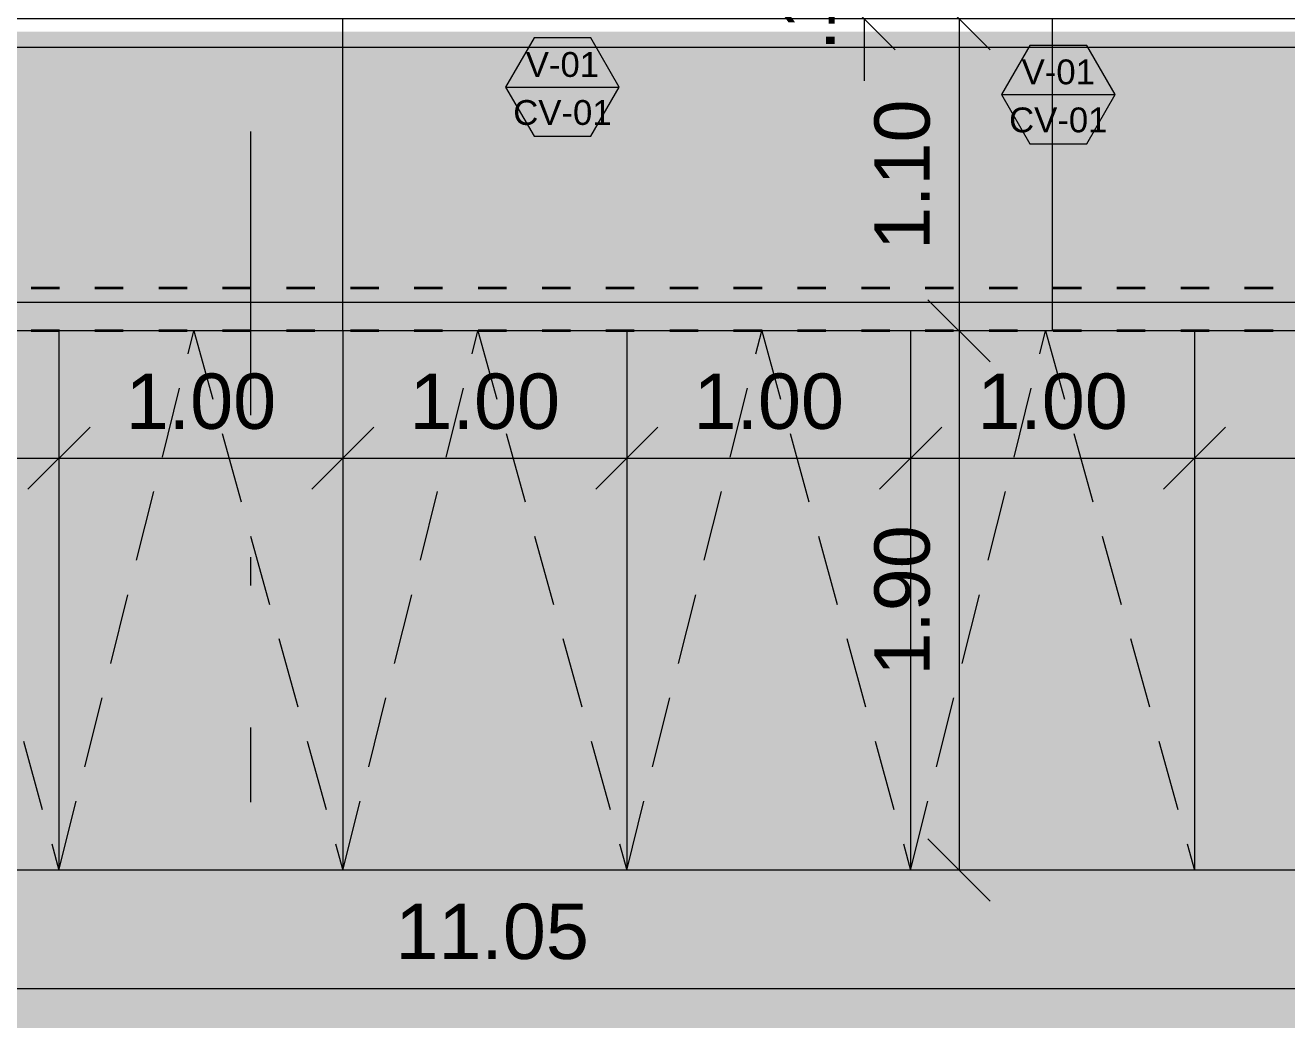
# Model space of a CAD drawing. Header units: inches. Extents: x 99003 to 99155, y 101852 to 101926.
# Drawn here: x 99038.947 to 99043.391, y 101881.228 to 101884.732 of the extents above; entities that cross this region are included whole.
import ezdxf
from ezdxf.enums import TextEntityAlignment as Align

# ---------------------------------------------------------------- set-up
doc = ezdxf.new("R2010")
doc.units = ezdxf.units.IN
doc.header["$MEASUREMENT"] = 0
for name, pattern in [('DASHDOTX2', [2, 1, -0.5, 0, -0.5]), ('DOT', [0.25, 0, -0.25]), ('HIDDEN', [0.375, 0.25, -0.125])]:
    doc.linetypes.add(name, pattern=pattern)
for name, color, linetype, lineweight in [('A-HTCH-253', 253, 'Continuous', 0), ('A_EJES', 75, 'DASHDOTX2', 5), ('A_PISO', 250, 'Continuous', 0), ('A_PISO-GRAN', 250, 'Continuous', 0), ('A_PROY', 16, 'HIDDEN', 5), ('A_TEXT-DIM', 54, 'Continuous', 13), ('A_TEXT-IDEN', 5, 'Continuous', 18), ('A_TEXT-NOTA', 53, 'Continuous', 20), ('A_URBA-LIND', 161, 'DOT', 35), ('A_URBA-VIA', 14, 'Continuous', 0)]:
    doc.layers.add(name, color=color, linetype=linetype, lineweight=lineweight)
doc.styles.add('ARIAL', font='arial.ttf')
doc.dimstyles.new('BAN_REP_1-125', dxfattribs={"dimtxt": 0.195, "dimasz": 0.2188, "dimexe": 0.15, "dimexo": 0.03, "dimgap": 0.1, "dimtad": 1, "dimzin": 4, "dimdsep": 46, "dimtxsty": 'ARIAL', "dimblk": 'OBLIQUE', "dimcen": 0.1, "dimse1": 1, "dimse2": 1, "dimclrd": 256, "dimclre": 256, "dimclrt": 256, "dimadec": 0, "dimazin": 0, "dimtfac": 1, "dimtix": 1, "dimtofl": 0, "dimtmove": 1, "dimatfit": 3, "dimldrblk": 'OPEN90', "dimfxl": 1, "dimtolj": 1, "dimtzin": 0, "dimlwd": -1, "dimlwe": -1, "dimarcsym": 0})

# ---------------------------------------------------------------- blocks, each defined once
blk = doc.blocks.new('_Oblique')
at = {"color": 0, "linetype": 'ByBlock', "lineweight": -2}
blk.add_line((-0.5, -0.5), (0.5, 0.5), dxfattribs=at)
blk = doc.blocks.new('*D392')
at = {"layer": 'A_TEXT-DIM', "transparency": 16777216}
blk.add_line((99038.0658, 101883.2065), (99039.0658, 101883.2065), dxfattribs=at)
at = {"layer": 'DEFPOINTS', "color": 0, "transparency": 16777216}
for p in [(99039.0658, 101883.2065), (99038.0658, 101883.047), (99039.0658, 101883.047)]:
    blk.add_point(p, dxfattribs=at)
at = {"layer": 'A_TEXT-DIM', "transparency": 16777216, "xscale": 0.2188, "yscale": 0.2188, "zscale": 0.2188, "rotation": 180}
blk.add_blockref('_Oblique', (99038.0658, 101883.2065), dxfattribs=at)
at = {"layer": 'A_TEXT-DIM', "transparency": 16777216, "xscale": 0.2188, "yscale": 0.2188, "zscale": 0.2188}
blk.add_blockref('_Oblique', (99039.0658, 101883.2065), dxfattribs=at)
at = {"layer": 'A_TEXT-DIM', "transparency": 16777216, "insert": (99038.5658, 101883.4061), "char_height": 0.195, "attachment_point": 5, "style": 'ARIAL'}
blk.add_mtext('\\A1;1.00', dxfattribs=at)
blk = doc.blocks.new('_Open90')
at = {"color": 0, "linetype": 'ByBlock', "lineweight": -2}
for p, q in [((-0.5, 0.5), (0, 0)), ((0, 0), (-1, 0)), ((0, 0), (-0.5, -0.5))]:
    blk.add_line(p, q, dxfattribs=at)
blk = doc.blocks.new('*D393')
at = {"layer": 'A_TEXT-DIM', "transparency": 16777216}
blk.add_line((99039.0658, 101883.2065), (99040.0658, 101883.2065), dxfattribs=at)
at = {"layer": 'DEFPOINTS', "color": 0, "transparency": 16777216}
for p in [(99040.0658, 101883.2065), (99039.0658, 101883.047), (99040.0658, 101882.8556)]:
    blk.add_point(p, dxfattribs=at)
at = {"layer": 'A_TEXT-DIM', "transparency": 16777216, "xscale": 0.2188, "yscale": 0.2188, "zscale": 0.2188, "rotation": 180}
blk.add_blockref('_Oblique', (99039.0658, 101883.2065), dxfattribs=at)
at = {"layer": 'A_TEXT-DIM', "transparency": 16777216, "xscale": 0.2188, "yscale": 0.2188, "zscale": 0.2188}
blk.add_blockref('_Oblique', (99040.0658, 101883.2065), dxfattribs=at)
at = {"layer": 'A_TEXT-DIM', "transparency": 16777216, "insert": (99039.5658, 101883.4061), "char_height": 0.195, "attachment_point": 5, "style": 'ARIAL'}
blk.add_mtext('\\A1;1.00', dxfattribs=at)
blk = doc.blocks.new('*D394')
at = {"layer": 'A_TEXT-DIM', "transparency": 16777216}
blk.add_line((99040.0658, 101883.2065), (99041.0658, 101883.2065), dxfattribs=at)
at = {"layer": 'DEFPOINTS', "color": 0, "transparency": 16777216}
for p in [(99041.0658, 101883.2065), (99040.0658, 101882.8556), (99041.0658, 101882.8556)]:
    blk.add_point(p, dxfattribs=at)
at = {"layer": 'A_TEXT-DIM', "transparency": 16777216, "xscale": 0.2188, "yscale": 0.2188, "zscale": 0.2188, "rotation": 180}
blk.add_blockref('_Oblique', (99040.0658, 101883.2065), dxfattribs=at)
at = {"layer": 'A_TEXT-DIM', "transparency": 16777216, "xscale": 0.2188, "yscale": 0.2188, "zscale": 0.2188}
blk.add_blockref('_Oblique', (99041.0658, 101883.2065), dxfattribs=at)
at = {"layer": 'A_TEXT-DIM', "transparency": 16777216, "insert": (99040.5658, 101883.4061), "char_height": 0.195, "attachment_point": 5, "style": 'ARIAL'}
blk.add_mtext('\\A1;1.00', dxfattribs=at)
blk = doc.blocks.new('*D395')
at = {"layer": 'A_TEXT-DIM', "transparency": 16777216}
blk.add_line((99041.0658, 101883.2065), (99042.0658, 101883.2065), dxfattribs=at)
at = {"layer": 'DEFPOINTS', "color": 0, "transparency": 16777216}
for p in [(99042.0658, 101883.2065), (99041.0658, 101882.8556), (99042.0658, 101882.8556)]:
    blk.add_point(p, dxfattribs=at)
at = {"layer": 'A_TEXT-DIM', "transparency": 16777216, "xscale": 0.2188, "yscale": 0.2188, "zscale": 0.2188, "rotation": 180}
blk.add_blockref('_Oblique', (99041.0658, 101883.2065), dxfattribs=at)
at = {"layer": 'A_TEXT-DIM', "transparency": 16777216, "xscale": 0.2188, "yscale": 0.2188, "zscale": 0.2188}
blk.add_blockref('_Oblique', (99042.0658, 101883.2065), dxfattribs=at)
at = {"layer": 'A_TEXT-DIM', "transparency": 16777216, "insert": (99041.5658, 101883.4061), "char_height": 0.195, "attachment_point": 5, "style": 'ARIAL'}
blk.add_mtext('\\A1;1.00', dxfattribs=at)
blk = doc.blocks.new('*D396')
at = {"layer": 'A_TEXT-DIM', "transparency": 16777216}
blk.add_line((99042.0658, 101883.2065), (99043.0658, 101883.2065), dxfattribs=at)
at = {"layer": 'DEFPOINTS', "color": 0, "transparency": 16777216}
for p in [(99043.0658, 101883.2065), (99042.0658, 101882.8556), (99043.0658, 101882.8556)]:
    blk.add_point(p, dxfattribs=at)
at = {"layer": 'A_TEXT-DIM', "transparency": 16777216, "xscale": 0.2188, "yscale": 0.2188, "zscale": 0.2188, "rotation": 180}
blk.add_blockref('_Oblique', (99042.0658, 101883.2065), dxfattribs=at)
at = {"layer": 'A_TEXT-DIM', "transparency": 16777216, "xscale": 0.2188, "yscale": 0.2188, "zscale": 0.2188}
blk.add_blockref('_Oblique', (99043.0658, 101883.2065), dxfattribs=at)
at = {"layer": 'A_TEXT-DIM', "transparency": 16777216, "insert": (99042.5658, 101883.4061), "char_height": 0.195, "attachment_point": 5, "style": 'ARIAL'}
blk.add_mtext('\\A1;1.00', dxfattribs=at)
blk = doc.blocks.new('*D397')
at = {"layer": 'A_TEXT-DIM', "transparency": 16777216}
blk.add_line((99043.0658, 101883.2065), (99046.1172, 101883.2065), dxfattribs=at)
at = {"layer": 'DEFPOINTS', "color": 0, "transparency": 16777216}
for p in [(99046.1172, 101883.5554), (99046.1172, 101883.2065), (99043.0658, 101882.8556)]:
    blk.add_point(p, dxfattribs=at)
at = {"layer": 'A_TEXT-DIM', "transparency": 16777216, "xscale": 0.2188, "yscale": 0.2188, "zscale": 0.2188, "rotation": 180}
blk.add_blockref('_Oblique', (99043.0658, 101883.2065), dxfattribs=at)
at = {"layer": 'A_TEXT-DIM', "transparency": 16777216, "xscale": 0.2188, "yscale": 0.2188, "zscale": 0.2188}
blk.add_blockref('_Oblique', (99046.1172, 101883.2065), dxfattribs=at)
at = {"layer": 'A_TEXT-DIM', "transparency": 16777216, "insert": (99044.5915, 101883.4061), "char_height": 0.195, "attachment_point": 5, "style": 'ARIAL'}
blk.add_mtext('\\A1;3.05', dxfattribs=at)
blk = doc.blocks.new('*D398')
at = {"layer": 'A_TEXT-DIM', "transparency": 16777216}
blk.add_line((99042.2363, 101884.7554), (99042.2363, 101883.6554), dxfattribs=at)
at = {"layer": 'DEFPOINTS', "color": 0, "transparency": 16777216}
for p in [(99042.2179, 101884.7554), (99042.1724, 101883.6554), (99042.2363, 101883.6554)]:
    blk.add_point(p, dxfattribs=at)
at = {"layer": 'A_TEXT-DIM', "transparency": 16777216, "xscale": 0.2188, "yscale": 0.2188, "zscale": 0.2188}
for p, rotation in [((99042.2363, 101884.7554), 90), ((99042.2363, 101883.6554), 270)]:
    blk.add_blockref('_Oblique', p, dxfattribs=dict(at, rotation=rotation))
at = {"layer": 'A_TEXT-DIM', "transparency": 16777216, "insert": (99042.0368, 101884.2054), "char_height": 0.195, "attachment_point": 5, "rotation": 90, "style": 'ARIAL'}
blk.add_mtext('\\A1;1.10', dxfattribs=at)
blk = doc.blocks.new('*D399')
at = {"layer": 'A_TEXT-DIM', "transparency": 16777216}
blk.add_line((99042.2363, 101883.6554), (99042.2363, 101881.7554), dxfattribs=at)
at = {"layer": 'DEFPOINTS', "color": 0, "transparency": 16777216}
for p in [(99042.1724, 101883.6554), (99042.1761, 101881.7554), (99042.2363, 101881.7554)]:
    blk.add_point(p, dxfattribs=at)
at = {"layer": 'A_TEXT-DIM', "transparency": 16777216, "xscale": 0.2188, "yscale": 0.2188, "zscale": 0.2188}
for p, rotation in [((99042.2363, 101883.6554), 90), ((99042.2363, 101881.7554), 270)]:
    blk.add_blockref('_Oblique', p, dxfattribs=dict(at, rotation=rotation))
at = {"layer": 'A_TEXT-DIM', "transparency": 16777216, "insert": (99042.0368, 101882.7054), "char_height": 0.195, "attachment_point": 5, "rotation": 90, "style": 'ARIAL'}
blk.add_mtext('\\A1;1.90', dxfattribs=at)
blk = doc.blocks.new('DETALLE DE VENTANA')
at = {"layer": 'A_TEXT-IDEN'}
blk.add_line((-0.2, 0), (0.2, 0), dxfattribs=at)
blk.add_line((-0.2, 0), (0.2, 0), dxfattribs=at)
blk.add_lwpolyline([(-0.1, 0.1732), (-0.2, 0), (-0.1, -0.1732), (0.1, -0.1732), (0.2, 0), (0.1, 0.1732)], close=True, dxfattribs=at)
at = {"layer": 'A_TEXT-NOTA', "linetype": 'Continuous', "style": 'ARIAL'}
for tag, p in [('#_VENTANA', (0, 0.0361)), ('DETALLE#', (0, -0.1331))]:
    blk.add_attdef(tag, text='', height=0.0875, dxfattribs=at).set_placement(p, align=Align.CENTER)
blk = doc.blocks.new('*D412')
at = {"layer": 'A_TEXT-DIM', "transparency": 16777216}
for p, q in [((99041.9017, 101884.9054), (99041.9017, 101885.1242)), ((99041.9017, 101884.7554), (99041.9017, 101884.5366))]:
    blk.add_line(p, q, dxfattribs=at)
at = {"layer": 'DEFPOINTS', "color": 0, "transparency": 16777216}
for p in [(99042.1975, 101884.9054), (99041.9017, 101884.7554), (99042.0773, 101884.7554)]:
    blk.add_point(p, dxfattribs=at)
at = {"layer": 'A_TEXT-DIM', "transparency": 16777216, "xscale": 0.2188, "yscale": 0.2188, "zscale": 0.2188}
for p, rotation in [((99041.9017, 101884.9054), 270), ((99041.9017, 101884.7554), 90)]:
    blk.add_blockref('_Oblique', p, dxfattribs=dict(at, rotation=rotation))
at = {"layer": 'A_TEXT-DIM', "transparency": 16777216, "insert": (99041.7022, 101884.8304), "char_height": 0.195, "attachment_point": 5, "rotation": 90, "style": 'ARIAL'}
blk.add_mtext('\\A1;.15', dxfattribs=at)
blk = doc.blocks.new('*D437')
at = {"layer": 'A_TEXT-DIM', "transparency": 16777216}
blk.add_line((99035.0658, 101881.3384), (99046.1173, 101881.3384), dxfattribs=at)
at = {"layer": 'DEFPOINTS', "color": 0, "transparency": 16777216}
for p in [(99035.0658, 101881.7554), (99046.1173, 101881.3384), (99046.1173, 101881.3384)]:
    blk.add_point(p, dxfattribs=at)
at = {"layer": 'A_TEXT-DIM', "transparency": 16777216, "xscale": 0.2188, "yscale": 0.2188, "zscale": 0.2188, "rotation": 180}
blk.add_blockref('_Oblique', (99035.0658, 101881.3384), dxfattribs=at)
at = {"layer": 'A_TEXT-DIM', "transparency": 16777216, "xscale": 0.2188, "yscale": 0.2188, "zscale": 0.2188}
blk.add_blockref('_Oblique', (99046.1173, 101881.3384), dxfattribs=at)
at = {"layer": 'A_TEXT-DIM', "transparency": 16777216, "insert": (99040.5916, 101881.5379), "char_height": 0.195, "attachment_point": 5, "style": 'ARIAL'}
blk.add_mtext('\\A1;11.05', dxfattribs=at)

msp = doc.modelspace()

# ---------------------------------------------------------------- hatches: boundary and pattern name
at = {"layer": 'A-HTCH-253', "ltscale": 0.333}
h = msp.add_hatch(color=256, dxfattribs=at)
h.dxf.hatch_style = 1
h.paths.add_polyline_path([(99054.5922, 101884.6554), (99054.5922, 101882.1054), (99046.3673, 101882.1048), (99046.3673, 101883.7554), (99035.1658, 101883.7555), (99035.1658, 101884.6554)])
at = {"layer": 'A_URBA-VIA'}
h = msp.add_hatch(color=253, dxfattribs=at)
h.dxf.hatch_style = 2
edge = h.paths.add_edge_path()
edge.add_line((99046.2684, 101881.149), (99046.2677, 101882.8092))
edge.add_line((99046.2677, 101882.8092), (99046.1621, 101882.8092))
edge.add_line((99046.1621, 101882.8092), (99046.1336, 101884.7092))
edge.add_line((99046.1336, 101884.7092), (99035.1651, 101884.7092))
edge.add_line((99035.1651, 101884.7092), (99035.1658, 101881.149))
edge.add_arc((99034.1625, 101881.1504), 1.0033, 266.4081, 359.9246, ccw=False)
edge.add_line((99034.0996, 101880.149), (99047.2677, 101880.149))
edge.add_arc((99047.2665, 101881.1471), 0.9981, 179.889, 270.0712, ccw=False)
h.paths.add_polyline_path([(99039.798, 101882.4147), (99041.1082, 101882.4147), (99041.1082, 101882.7753), (99039.798, 101882.7753)], flags=16)

# ---------------------------------------------------------------- linework, layer by layer
at = {"layer": 'A_EJES'}
msp.add_line((99039.7407, 101896.9579), (99039.7407, 101881.9951), dxfattribs=at)
at = {"layer": 'A_PISO'}
for p, q in [((99039.0658, 101883.6554), (99039.0658, 101881.7554)), ((99040.0658, 101883.6554), (99040.0658, 101881.7554)), ((99041.0658, 101883.6554), (99041.0658, 101881.7554)), ((99042.0658, 101883.6554), (99042.0658, 101881.7554)), ((99043.0658, 101883.6554), (99043.0658, 101881.7554))]:
    msp.add_line(p, q, dxfattribs=at)
at = {"layer": 'A_PISO-GRAN'}
msp.add_line((99046.2684, 101881.7554), (99035.1658, 101881.7554), dxfattribs=at)
for points in [[(99054.6922, 101884.7554), (99054.6922, 101882.0054), (99046.2673, 101882.0048), (99046.2673, 101883.6554), (99035.0658, 101883.6556), (99035.0658, 101884.7554)], [(99054.5922, 101884.6554), (99054.5922, 101882.1054), (99046.3673, 101882.1048), (99046.3673, 101883.7554), (99035.1658, 101883.7555), (99035.1658, 101884.6554)]]:
    msp.add_lwpolyline(points, close=True, dxfattribs=at)
for points in [[(99040.066, 101883.6556), (99040.0661, 101884.7554)], [(99042.566, 101883.6556), (99042.5661, 101884.7554)]]:
    msp.add_lwpolyline(points, dxfattribs=at)
at = {"layer": 'A_PROY'}
for points in [[(99038.0658, 101881.7554), (99038.5414, 101883.6554), (99039.0658, 101881.7554), (99038.0658, 101881.7554)], [(99039.0658, 101881.7554), (99039.5414, 101883.6554), (99040.0658, 101881.7554), (99039.0658, 101881.7554)], [(99040.0658, 101881.7554), (99040.5414, 101883.6554), (99041.0658, 101881.7554), (99040.0658, 101881.7554)], [(99041.0658, 101881.7554), (99041.5414, 101883.6554), (99042.0658, 101881.7554), (99041.0658, 101881.7554)], [(99042.0658, 101881.7554), (99042.5414, 101883.6554), (99043.0658, 101881.7554), (99042.0658, 101881.7554)]]:
    msp.add_lwpolyline(points, dxfattribs=at)
at = {"layer": 'A_URBA-LIND', "ltscale": 0.5}
for p, q in [((99046.2673, 101883.8054), (99035.2158, 101883.8054)), ((99046.2673, 101883.6554), (99035.0658, 101883.6554))]:
    msp.add_line(p, q, dxfattribs=at)

# ---------------------------------------------------------------- block references
at = {"color": 1}
for p in [(99040.8392, 101884.5141), (99042.5859, 101884.488)]:
    msp.add_blockref('DETALLE DE VENTANA', p, dxfattribs=at).add_auto_attribs({'DETALLE#': 'CV-01', '#_VENTANA': 'V-01'})

# ---------------------------------------------------------------- dimensions: what is measured, and where the dimension line sits
at = {"layer": 'A_TEXT-DIM'}
for base, p1, p2, picture, middle in [((99041.9017, 101884.7554), (99042.1975, 101884.9054), (99042.0773, 101884.7554), '*D412', (99041.7022, 101884.8304)), ((99042.2363, 101883.6554), (99042.2179, 101884.7554), (99042.1724, 101883.6554), '*D398', (99042.0368, 101884.2054)), ((99042.2363, 101881.7554), (99042.1724, 101883.6554), (99042.1761, 101881.7554), '*D399', (99042.0368, 101882.7054))]:
    dim = msp.add_linear_dim(base=base, p1=p1, p2=p2, angle=90, dimstyle='BAN_REP_1-125', dxfattribs=at)
    dim.commit()
    dim.dimension.update_dxf_attribs({"geometry": picture, "text_midpoint": middle})
for base, p1, p2, picture, middle in [((99046.1172, 101883.2065), (99043.0658, 101882.8556), (99046.1172, 101883.5554), '*D397', (99044.5915, 101883.4061)), ((99039.0658, 101883.2065), (99038.0658, 101883.047), (99039.0658, 101883.047), '*D392', (99038.5658, 101883.4061)), ((99040.0658, 101883.2065), (99039.0658, 101883.047), (99040.0658, 101882.8556), '*D393', (99039.5658, 101883.4061)), ((99041.0658, 101883.2065), (99040.0658, 101882.8556), (99041.0658, 101882.8556), '*D394', (99040.5658, 101883.4061)), ((99042.0658, 101883.2065), (99041.0658, 101882.8556), (99042.0658, 101882.8556), '*D395', (99041.5658, 101883.4061)), ((99043.0658, 101883.2065), (99042.0658, 101882.8556), (99043.0658, 101882.8556), '*D396', (99042.5658, 101883.4061)), ((99046.1173, 101881.3384), (99035.0658, 101881.7554), (99046.1173, 101881.3384), '*D437', (99040.5916, 101881.5379))]:
    dim = msp.add_linear_dim(base=base, p1=p1, p2=p2, dimstyle='BAN_REP_1-125', dxfattribs=at)
    dim.commit()
    dim.dimension.update_dxf_attribs({"geometry": picture, "text_midpoint": middle})

doc.saveas('drawing.dxf')
